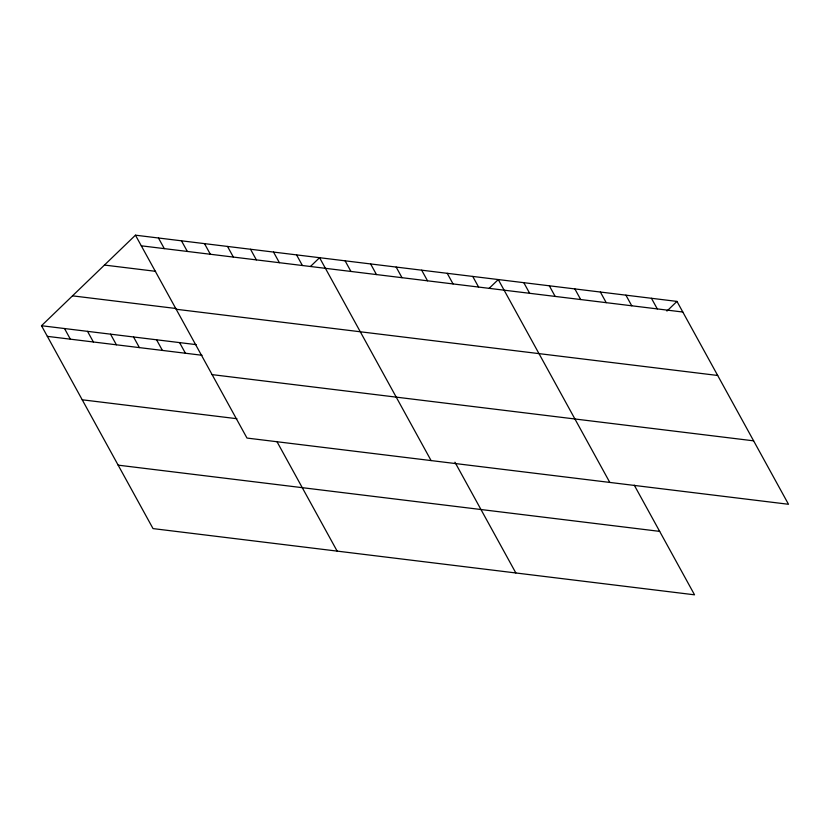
<?xml version="1.0" encoding="UTF-8"?>
<svg xmlns="http://www.w3.org/2000/svg" width="830" height="830" viewBox="0 0 830 830"><rect width="100%" height="100%" fill="white"/><g stroke="black" fill="none" stroke-linecap="round" stroke-linejoin="round"><path stroke-width="1.25" d="M634.265 485.166L694.544 594.82L153.031 528.596L41.5 325.723L135.456 235.181L676.969 301.404L788.5 504.277L246.987 438.064L135.456 235.181M310.451 266.482L319.571 257.694L431.102 460.577M489.15 288.342L498.27 279.554L609.801 482.427M666.936 311.063L676.969 301.404M141.297 245.815L682.81 312.028M104.445 265.06L155.594 271.317M72.501 295.843L176.074 308.511M176.178 309.258L717.691 375.471M41.5 325.723L196.212 344.637M47.341 336.358L202.053 355.271M212.107 374.62L753.619 440.834M82.222 399.79L236.924 418.714M118.151 465.153L659.663 531.376M651.436 298.281L657.287 308.905M625.913 295.158L631.755 305.793M600.38 292.036L606.222 302.67M574.858 288.913L580.699 299.547M549.325 285.79L555.166 296.424M523.803 282.667L529.644 293.301M472.737 276.432L478.588 287.056M447.214 273.309L453.056 283.933M421.682 270.186L427.523 280.81M396.159 267.063L402 277.697M370.626 263.94L376.467 274.574M345.093 260.817L350.945 271.452M454.944 462.196L515.845 572.959M296.559 254.883L302.4 265.517M273.537 252.071L279.388 262.695M250.525 249.259L256.366 259.883M227.513 246.437L233.355 257.072M204.502 243.626L210.343 254.26M181.48 240.814L187.331 251.438M276.867 441.467L337.146 551.11M158.468 238.003L164.309 248.626M179.581 342.614L185.432 353.238M156.569 339.792L162.41 350.426M133.557 336.98L139.399 347.614M110.546 334.168L116.387 344.792M87.524 331.357L93.375 341.981M64.512 328.535L70.353 339.169"/></g></svg>
